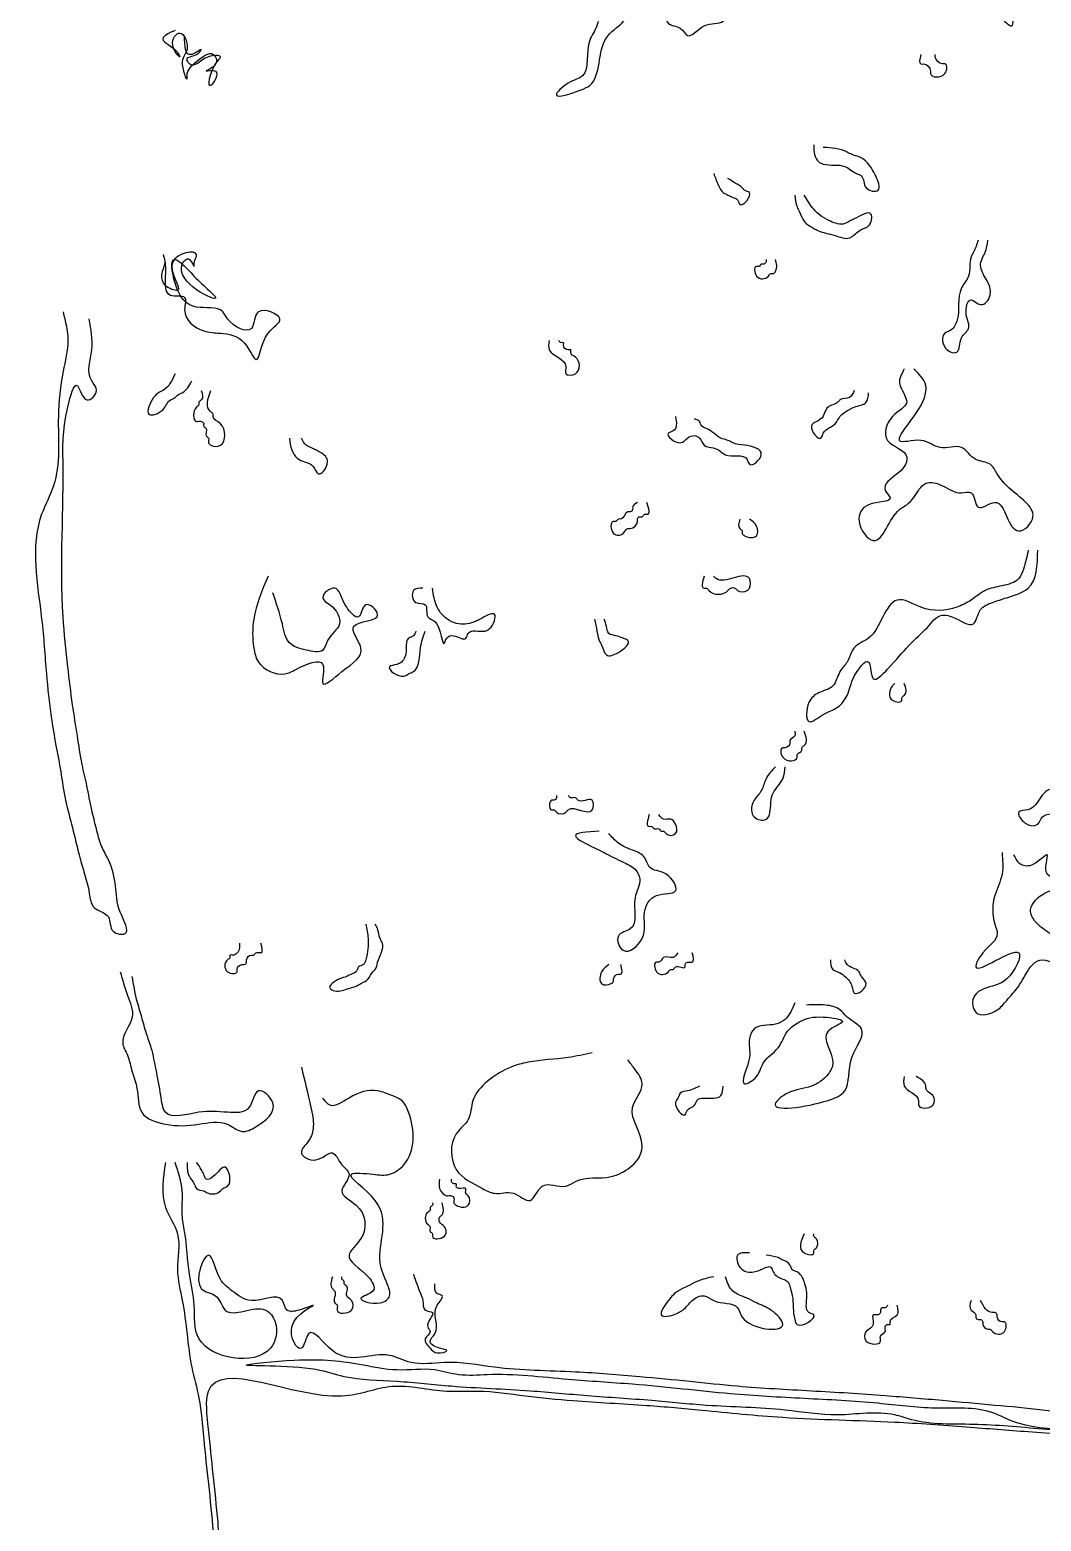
# Model space of a CAD drawing. Header units: metres. Extents: x 0 to 100, y 0 to 141.
# Drawn here: x 64.73 to 75.34, y 53.11 to 68.76 of the extents above; entities that cross this region are included whole.
import ezdxf

# ---------------------------------------------------------------- set-up
doc = ezdxf.new("R2010")
doc.units = ezdxf.units.M

msp = doc.modelspace()

# ---------------------------------------------------------------- linework, layer by layer
for points in [[(76.825, 71.05), (76.675, 70.975), (76.6, 70.85), (76.525, 70.475), (76.6, 70.375), (76.425, 70), (76.125, 70.125), (76.05, 70.25), (75.825, 70.275), (75.65, 70.5), (75.45, 70.6), (75.2, 70.675), (75.175, 70.55), (75.275, 70.35), (75.375, 70.275), (75.15, 70.225), (75.025, 70.3), (74.9, 70.225), (74.825, 70.1), (74.8, 69.85), (74.75, 69.7), (74.7, 69.6), (74.575, 69.55), (74.525, 69.625), (74.4, 69.875), (74.225, 69.925), (73.75, 70.1), (73.625, 70.15), (73.3, 70.1), (73.15, 69.975), (73.1, 69.825), (73.025, 69.425), (72.9, 69.375), (72.8, 69.35), (72.7, 69.425), (72.6, 69.475), (72.4, 69.45), (72.175, 69.375), (72.025, 69.225), (71.825, 69.025), (71.675, 68.875), (71.55, 68.95), (71.475, 69.125), (71.275, 69.25), (71.075, 69.325), (70.85, 69.275), (70.7, 69.025), (70.675, 68.8), (70.6, 68.65), (70.525, 68.275), (70.375, 68.2), (70.25, 68.075), (70.5, 68.125), (70.6, 68.175), (70.775, 68.675), (70.875, 68.775), (70.975, 68.9), (70.925, 69.075), (71.075, 69.15), (71.275, 69.05), (71.375, 69), (71.425, 68.825), (71.55, 68.775), (71.625, 68.7), (71.8, 68.8), (72, 68.85), (72.1, 69.075), (72.2, 69.15), (72.475, 69.15), (72.775, 69.05), (73.05, 68.925), (73.275, 68.95), (73.275, 69.125), (73.325, 69.325), (73.275, 69.45), (73.45, 69.4), (73.325, 69.55), (73.225, 69.6), (73.225, 69.85), (73.575, 70.025), (73.675, 69.925), (73.725, 69.8), (73.55, 69.675), (73.65, 69.6), (73.925, 69.625), (74.15, 69.625), (74.225, 69.5), (74.35, 69.2), (74.5, 69.125), (74.625, 69.175), (74.675, 69.1), (74.775, 69), (74.9, 68.9), (75.025, 68.8), (75.075, 68.975), (75.2, 69.125), (75.125, 69.2), (75.05, 69.3), (74.95, 69.35), (74.85, 69.475), (74.925, 69.625), (75.125, 69.65), (75.225, 69.85), (75.425, 69.775), (75.475, 69.625), (75.55, 69.25), (75.5, 69.05), (75.7, 68.975), (75.7, 69.325), (75.775, 69.475), (75.65, 69.6), (75.9, 69.65), (75.775, 69.875), (75.75, 69.95), (75.9, 69.875), (75.975, 69.8), (76.15, 69.725), (76.1, 69.625), (76, 69.475), (76.45, 69.55), (76.525, 69.625), (76.8, 69.625), (76.85, 69.85), (76.9, 70.075), (77.025, 70.15), (77.125, 70.425), (77.275, 70.3), (77.25, 70.15), (77.375, 70.1), (77.375, 69.9), (77.475, 69.8), (77.625, 70.1), (77.5, 70.15), (77.45, 70.45), (77.175, 70.55), (76.9, 70.475), (76.725, 70.525), (76.75, 70.8), (76.925, 70.925)], [(66.25, 68.75), (66.15, 68.7), (66.125, 68.675), (66.25, 68.55), (66.3, 68.475), (66.225, 68.6), (66.3, 68.725), (66.375, 68.55), (66.325, 68.425), (66.375, 68.25), (66.375, 68.275), (66.475, 68.425), (66.65, 68.5), (66.675, 68.4), (66.575, 68.325), (66.675, 68.325), (66.625, 68.175), (66.675, 68.4), (66.725, 68.475), (66.6, 68.475), (66.4, 68.4), (66.375, 68.45), (66.475, 68.5), (66.525, 68.55), (66.425, 68.5), (66.35, 68.7)], [(74.075, 68.5), (74.075, 68.4), (74.1, 68.4), (74.175, 68.325), (74.175, 68.3), (74.325, 68.3), (74.325, 68.4), (74.3, 68.4), (74.225, 68.475), (74.225, 68.5)], [(72.95, 67.55), (73, 67.375), (73.05, 67.35), (73.275, 67.325), (73.4, 67.25), (73.45, 67.225), (73.5, 67.1), (73.625, 67.075), (73.6, 67.225), (73.575, 67.275), (73.525, 67.35), (73.425, 67.425), (73.35, 67.45), (73.3, 67.475), (73.05, 67.525)], [(71.9, 67.25), (71.95, 67.125), (72, 67.05), (72.05, 67.025), (72.1, 67), (72.15, 66.975), (72.175, 66.925), (72.275, 67.05), (72.225, 67.075), (72.2, 67.1), (72.125, 67.15), (72.05, 67.2)], [(72.75, 67.025), (72.775, 66.9), (72.8, 66.85), (72.85, 66.75), (72.95, 66.675), (73, 66.65), (73.075, 66.625), (73.175, 66.6), (73.325, 66.575), (73.425, 66.65), (73.475, 66.675), (73.525, 66.7), (73.55, 66.825), (73.375, 66.775), (73.325, 66.75), (73.275, 66.725), (73.125, 66.75), (72.95, 66.875), (72.85, 67.025)], [(74.675, 66.55), (74.625, 66.425), (74.6, 66.375), (74.575, 66.175), (74.5, 66.05), (74.45, 65.7), (74.375, 65.6), (74.325, 65.575), (74.35, 65.4), (74.45, 65.375), (74.5, 65.525), (74.575, 65.625), (74.55, 65.775), (74.6, 65.925), (74.7, 65.875), (74.8, 65.975), (74.7, 66.3), (74.725, 66.375), (74.75, 66.425), (74.775, 66.55)], [(66.125, 66.4), (66.15, 66.25), (66.2, 65.975), (66.35, 65.95), (66.35, 65.825), (66.55, 65.6), (66.725, 65.575), (66.975, 65.475), (67.1, 65.3), (67.225, 65.575), (67.35, 65.725), (67.125, 65.8), (67.05, 65.625), (66.8, 65.725), (66.75, 65.8), (66.475, 65.85), (66.25, 66.1), (66.25, 66.35), (66.325, 66.3), (66.4, 66.225), (66.55, 66.075), (66.675, 65.95), (66.325, 66.3), (66.4, 66.35), (66.45, 66.275), (66.45, 66.3), (66.475, 66.4), (66.225, 66.325), (66.275, 66.025), (66.15, 66.075), (66.15, 66.325)], [(72.45, 66.35), (72.45, 66.325), (72.425, 66.3), (72.4, 66.3), (72.375, 66.275), (72.35, 66.275), (72.35, 66.175), (72.475, 66.175), (72.5, 66.2), (72.525, 66.2), (72.55, 66.225), (72.55, 66.35)], [(65.075, 65.8), (65.125, 65.5), (65.075, 65.175), (65.025, 64.7), (64.975, 63.975), (64.85, 63.675), (64.85, 62.575), (64.9, 62), (64.95, 61.55), (65, 61.25), (65.05, 60.975), (65.1, 60.675), (65.15, 60.475), (65.2, 60.275), (65.25, 60.075), (65.3, 59.9), (65.35, 59.7), (65.4, 59.55), (65.55, 59.45), (65.6, 59.3), (65.725, 59.275), (65.675, 59.5), (65.625, 59.775), (65.55, 60.05), (65.475, 60.2), (65.425, 60.375), (65.375, 60.575), (65.325, 60.825), (65.275, 61.05), (65.225, 61.35), (65.175, 61.675), (65.125, 62.075), (65.075, 62.6), (65.075, 64.225), (65.125, 64.8), (65.225, 65.025), (65.325, 64.875), (65.425, 64.975), (65.375, 65.075), (65.375, 65.4), (65.35, 65.725)], [(70.175, 65.5), (70.175, 65.4), (70.35, 65.225), (70.35, 65.15), (70.45, 65.15), (70.45, 65.325), (70.4, 65.375), (70.4, 65.4), (70.375, 65.4), (70.325, 65.45), (70.325, 65.475), (70.3, 65.475), (70.275, 65.5)], [(66.25, 65.15), (66.125, 64.975), (66.075, 64.95), (66.025, 64.9), (65.975, 64.725), (66.125, 64.775), (66.2, 64.875), (66.25, 64.9), (66.275, 64.925), (66.325, 64.95), (66.425, 65.075)], [(73.9, 65.2), (73.85, 65.05), (73.925, 64.85), (73.775, 64.7), (73.725, 64.45), (73.925, 64.275), (73.9, 64.175), (73.825, 64.1), (73.7, 63.925), (73.75, 63.85), (73.525, 63.775), (73.425, 63.6), (73.575, 63.4), (73.85, 63.725), (73.925, 63.775), (74, 63.85), (74.125, 64), (74.3, 63.975), (74.5, 63.9), (74.6, 63.9), (74.675, 63.75), (74.85, 63.8), (74.975, 63.65), (75.1, 63.5), (75.25, 63.65), (75.175, 63.8), (75, 63.95), (74.875, 64.1), (74.8, 64.2), (74.65, 64.25), (74.5, 64.375), (74.275, 64.375), (74.075, 64.45), (73.85, 64.45), (73.925, 64.6), (74.05, 64.775), (74.125, 65.025), (74, 65.2)], [(66.525, 64.975), (66.525, 64.875), (66.5, 64.85), (66.5, 64.825), (66.475, 64.8), (66.475, 64.65), (66.525, 64.65), (66.55, 64.625), (66.55, 64.6), (66.575, 64.575), (66.575, 64.5), (66.6, 64.475), (66.6, 64.425), (66.625, 64.4), (66.725, 64.4), (66.725, 64.625), (66.65, 64.7), (66.65, 64.725), (66.625, 64.75), (66.625, 64.975)], [(73.375, 64.975), (73.325, 64.9), (73.225, 64.875), (73.2, 64.85), (73.15, 64.825), (73.1, 64.8), (73.025, 64.675), (72.925, 64.6), (73.025, 64.475), (73.05, 64.525), (73.175, 64.625), (73.225, 64.7), (73.325, 64.775), (73.375, 64.8), (73.5, 64.85), (73.525, 64.95)], [(71.5, 64.7), (71.475, 64.55), (71.425, 64.525), (71.55, 64.425), (71.625, 64.475), (71.7, 64.5), (71.75, 64.475), (71.8, 64.4), (71.875, 64.375), (71.95, 64.35), (72.025, 64.3), (72.25, 64.25), (72.275, 64.2), (72.4, 64.3), (72.225, 64.4), (72.1, 64.425), (72.05, 64.45), (71.975, 64.475), (71.9, 64.525), (71.825, 64.575), (71.775, 64.6), (71.75, 64.65), (71.7, 64.675)], [(67.45, 64.475), (67.475, 64.35), (67.55, 64.25), (67.7, 64.175), (67.75, 64.1), (67.85, 64.225), (67.775, 64.325), (67.725, 64.35), (67.675, 64.375), (67.625, 64.4), (67.575, 64.475)], [(71.1, 63.8), (71.05, 63.75), (71.05, 63.725), (71.025, 63.7), (71, 63.7), (70.925, 63.625), (70.9, 63.625), (70.875, 63.6), (70.85, 63.6), (70.85, 63.475), (70.95, 63.475), (71, 63.525), (71.025, 63.525), (71.1, 63.6), (71.1, 63.625), (71.125, 63.65), (71.15, 63.65), (71.175, 63.675), (71.2, 63.675), (71.2, 63.8)], [(72.175, 63.625), (72.175, 63.525), (72.2, 63.5), (72.2, 63.475), (72.225, 63.45), (72.35, 63.45), (72.35, 63.55), (72.275, 63.625)], [(75.2, 63.3), (75.15, 63.1), (75.1, 63), (74.925, 62.925), (74.75, 62.875), (74.6, 62.775), (74.45, 62.7), (74.075, 62.7), (73.825, 62.775), (73.675, 62.6), (73.525, 62.375), (73.375, 62.275), (73.3, 62.125), (73.225, 62.025), (73.15, 61.875), (73, 61.8), (72.9, 61.7), (72.9, 61.5), (73.05, 61.575), (73.2, 61.65), (73.3, 61.775), (73.375, 61.975), (73.525, 62.125), (73.575, 61.95), (73.725, 62.05), (73.95, 62.3), (74.025, 62.375), (74.175, 62.525), (74.25, 62.6), (74.4, 62.6), (74.625, 62.525), (74.7, 62.675), (74.825, 62.75), (74.975, 62.8), (75.2, 62.9), (75.3, 63.3)], [(71.8, 63.025), (71.8, 62.9), (71.825, 62.9), (71.85, 62.875), (72.05, 62.875), (72.075, 62.9), (72.125, 62.9), (72.15, 62.875), (72.25, 62.875), (72.275, 62.9), (72.275, 63), (71.925, 63), (71.9, 63.025)], [(67.225, 63.025), (67.075, 62.575), (67.075, 62.275), (67.125, 62.125), (67.4, 62), (67.525, 62.05), (67.8, 62.1), (67.8, 61.9), (68, 62.025), (68.2, 62.275), (68.125, 62.5), (68.375, 62.625), (68.25, 62.725), (68.175, 62.6), (68.05, 62.7), (68, 62.8), (67.925, 62.9), (67.8, 62.8), (67.875, 62.725), (67.975, 62.525), (67.85, 62.35), (67.8, 62.25), (67.625, 62.25), (67.45, 62.325), (67.375, 62.525), (67.275, 62.85)], [(68.85, 62.9), (68.75, 62.875), (68.775, 62.75), (68.875, 62.725), (68.9, 62.6), (68.975, 62.55), (69.075, 62.325), (69.1, 62.375), (69.175, 62.4), (69.3, 62.375), (69.325, 62.425), (69.5, 62.45), (69.55, 62.475), (69.6, 62.625), (69.45, 62.575), (69.4, 62.55), (69.225, 62.525), (69.05, 62.625), (69, 62.7), (68.95, 62.9)], [(68.775, 62.45), (68.75, 62.4), (68.7, 62.375), (68.675, 62.25), (68.625, 62.125), (68.575, 62.1), (68.5, 62.075), (68.65, 61.975), (68.7, 62), (68.75, 62.025), (68.825, 62.275), (68.875, 62.45)], [(70.65, 62.575), (70.675, 62.45), (70.7, 62.35), (70.725, 62.3), (70.775, 62.2), (70.9, 62.225), (71, 62.35), (70.95, 62.375), (70.875, 62.4), (70.8, 62.425), (70.775, 62.5), (70.75, 62.575)], [(73.8, 61.9), (73.775, 61.875), (73.775, 61.725), (73.875, 61.725), (73.875, 61.75), (73.9, 61.775), (73.9, 61.9)], [(72.75, 61.4), (72.75, 61.35), (72.7, 61.3), (72.7, 61.275), (72.65, 61.225), (72.625, 61.225), (72.625, 61.125), (72.775, 61.125), (72.775, 61.15), (72.825, 61.2), (72.825, 61.225), (72.85, 61.25), (72.85, 61.4)], [(72.55, 61.025), (72.45, 60.9), (72.4, 60.775), (72.325, 60.675), (72.3, 60.55), (72.325, 60.5), (72.45, 60.475), (72.5, 60.65), (72.525, 60.75), (72.575, 60.825), (72.625, 60.9), (72.65, 61.025)], [(70.25, 60.725), (70.25, 60.7), (70.225, 60.675), (70.2, 60.675), (70.2, 60.575), (70.225, 60.575), (70.25, 60.55), (70.35, 60.55), (70.375, 60.575), (70.625, 60.575), (70.625, 60.675), (70.475, 60.675), (70.45, 60.7), (70.4, 60.7), (70.375, 60.725)], [(75.475, 60.8), (75.4, 60.775), (75.275, 60.625), (75.2, 60.575), (75.1, 60.55), (75.15, 60.45), (75.3, 60.425), (75.35, 60.5), (75.4, 60.525), (75.65, 60.575), (75.625, 60.675), (75.6, 60.75), (75.575, 60.8)], [(71.225, 60.525), (71.225, 60.4), (71.25, 60.4), (71.275, 60.375), (71.325, 60.375), (71.35, 60.35), (71.375, 60.35), (71.4, 60.325), (71.5, 60.325), (71.5, 60.425), (71.45, 60.475), (71.375, 60.475), (71.325, 60.525)], [(70.7, 60.35), (70.45, 60.3), (70.65, 60.175), (70.75, 60.125), (70.95, 60.025), (71.075, 59.95), (71.125, 59.85), (71.075, 59.65), (71.025, 59.325), (70.9, 59.25), (70.95, 59.1), (71.15, 59.225), (71.175, 59.5), (71.3, 59.675), (71.5, 59.725), (71.4, 59.9), (71.225, 59.975), (71.175, 60.075), (71.05, 60.15), (70.9, 60.225), (70.8, 60.325)], [(74.925, 60.125), (74.925, 59.9), (74.85, 59.675), (74.85, 59.375), (74.875, 59.275), (74.725, 59.075), (74.65, 58.925), (75.1, 59.075), (74.975, 58.8), (74.825, 58.725), (74.625, 58.6), (74.65, 58.45), (74.875, 58.475), (74.975, 58.575), (75.1, 58.725), (75.175, 58.85), (75.35, 59), (75.575, 58.95), (75.55, 59.1), (75.425, 59.275), (75.275, 59.4), (75.225, 59.525), (75.275, 59.625), (75.425, 59.725), (75.575, 59.825), (75.4, 59.9), (75.4, 60.1), (75.25, 60), (75.125, 60), (75.05, 60.1)], [(68.25, 59.375), (68.275, 59.225), (68.25, 59), (68.225, 58.95), (68.175, 58.925), (68.15, 58.875), (68.1, 58.85), (68.05, 58.825), (67.975, 58.8), (67.875, 58.7), (67.925, 58.675), (68.075, 58.7), (68.15, 58.725), (68.2, 58.75), (68.275, 58.8), (68.325, 58.875), (68.35, 58.9), (68.375, 58.975), (68.425, 59.175), (68.4, 59.225), (68.375, 59.325), (68.35, 59.375)], [(66.925, 59.175), (66.925, 59.125), (66.85, 59.05), (66.825, 59.05), (66.825, 59.025), (66.8, 59), (66.8, 58.875), (66.9, 58.875), (66.9, 58.9), (66.95, 58.95), (66.975, 58.95), (67, 58.975), (67, 59), (67.05, 59.05), (67.075, 59.05), (67.1, 59.075), (67.15, 59.075), (67.15, 59.175)], [(71.525, 59.075), (71.475, 59.025), (71.375, 59.025), (71.325, 58.975), (71.3, 58.975), (71.3, 58.875), (71.425, 58.875), (71.45, 58.9), (71.475, 58.9), (71.5, 58.925), (71.6, 58.925), (71.6, 58.95), (71.625, 58.975), (71.675, 58.975), (71.675, 59.075)], [(73.125, 59), (73.15, 58.9), (73.2, 58.875), (73.325, 58.775), (73.35, 58.725), (73.375, 58.65), (73.5, 58.75), (73.45, 58.825), (73.425, 58.875), (73.3, 58.95), (73.275, 59)], [(65.675, 58.875), (65.75, 58.625), (65.8, 58.4), (65.7, 58.125), (65.75, 58), (65.8, 57.825), (65.85, 57.65), (65.9, 57.4), (66.15, 57.275), (66.5, 57.275), (66.8, 57.275), (66.95, 57.2), (67.1, 57.25), (67.275, 57.5), (67.125, 57.625), (67.025, 57.45), (66.8, 57.4), (66.5, 57.4), (66.15, 57.4), (66.1, 57.575), (66.05, 57.85), (66, 58.075), (65.95, 58.225), (65.9, 58.4), (65.85, 58.575), (65.8, 58.825)], [(70.8, 58.95), (70.725, 58.875), (70.725, 58.75), (70.825, 58.75), (70.85, 58.775), (70.85, 58.8), (70.9, 58.85), (70.925, 58.85), (70.925, 58.95)], [(72.75, 58.55), (72.65, 58.375), (72.55, 58.325), (72.325, 58.275), (72.275, 58.175), (72.275, 57.975), (72.225, 57.7), (72.35, 57.775), (72.425, 57.925), (72.575, 58.075), (72.675, 58.25), (72.8, 58.35), (73.05, 58.4), (73.25, 58.35), (73.1, 58.25), (73.15, 57.925), (73.1, 57.8), (72.925, 57.675), (72.675, 57.6), (72.55, 57.5), (73.1, 57.525), (73.275, 57.625), (73.35, 57.975), (73.45, 58.275), (73.3, 58.4), (73.225, 58.475), (73.075, 58.525), (72.875, 58.525)], [(70.625, 58.025), (70.375, 57.975), (69.95, 57.925), (69.775, 57.875), (69.525, 57.725), (69.375, 57.525), (69.325, 57.325), (69.2, 57.175), (69.2, 56.8), (69.475, 56.6), (69.6, 56.55), (69.8, 56.55), (69.975, 56.475), (70.1, 56.625), (70.35, 56.625), (70.45, 56.675), (70.825, 56.725), (71.025, 56.825), (71.1, 56.9), (71.15, 57.05), (71.05, 57.45), (71.15, 57.7), (71.075, 57.85), (71, 57.95)], [(67.575, 57.875), (67.675, 57.45), (67.7, 57.25), (67.65, 57.1), (67.575, 56.975), (67.725, 56.9), (67.9, 56.975), (68, 56.85), (68.075, 56.75), (68, 56.575), (68.15, 56.425), (68.2, 56.075), (68.075, 55.9), (68.275, 55.675), (68.325, 55.525), (68.2, 55.45), (68.4, 55.4), (68.5, 55.475), (68.475, 55.6), (68.4, 55.825), (68.35, 56.475), (68.1, 56.75), (68.325, 56.75), (68.5, 56.75), (68.65, 56.85), (68.7, 57.4), (68.625, 57.525), (68.525, 57.575), (68.375, 57.625), (68.075, 57.55), (67.875, 57.475), (67.8, 57.55)], [(73.9, 57.775), (73.9, 57.675), (74.05, 57.525), (74.05, 57.475), (74.2, 57.475), (74.2, 57.575), (74.125, 57.65), (74.125, 57.675), (74.025, 57.775)], [(71.75, 57.675), (71.7, 57.65), (71.625, 57.625), (71.55, 57.6), (71.525, 57.55), (71.5, 57.5), (71.6, 57.375), (71.625, 57.425), (71.7, 57.475), (71.725, 57.525), (71.8, 57.55), (71.975, 57.575), (72, 57.675)], [(66.15, 56.875), (66.15, 56.4), (66.275, 56.125), (66.275, 55.75), (66.325, 55.425), (66.375, 55.075), (66.425, 54.725), (66.5, 54.4), (66.55, 53.975), (66.6, 53.5), (66.65, 53), (66.7, 52.375), (66.75, 51.525), (66.8, 51.25), (66.85, 50.85), (66.9, 50.475), (66.975, 50.4), (66.975, 50.15), (67.025, 49.6), (67.075, 48.825), (67.125, 47.675), (67.125, 47.025), (67.175, 46.45), (67.225, 45.775), (67.275, 44.925), (67.325, 44.05), (67.4, 43.35), (67.4, 43.425), (67.35, 43.8), (67.3, 44.45), (67.25, 45.4), (67.2, 46.225), (67.15, 47.125), (67.1, 48.375), (67.05, 49.225), (67, 49.875), (67, 50.3), (67.175, 50.375), (67.7, 50.325), (67.75, 50.275), (67.7, 50.125), (67.625, 50), (67.575, 49.8), (67.525, 48.625), (67.475, 47.55), (67.475, 47), (67.425, 45.625), (67.375, 44.4), (67.425, 44.125), (67.425, 44.525), (67.575, 44.5), (67.725, 44.375), (67.925, 44.225), (67.975, 44.125), (68.025, 43.925), (67.975, 43.85), (67.975, 43.675), (67.85, 43.6), (67.725, 43.45), (67.65, 43.375), (67.7, 43.4), (67.85, 43.475), (67.975, 43.55), (68.05, 43.625), (68.05, 43.875), (68, 44.125), (67.925, 44.3), (67.85, 44.425), (67.675, 44.45), (67.5, 44.55), (67.45, 45.5), (67.5, 46.925), (67.55, 47.775), (67.6, 49.15), (67.65, 49.825), (67.7, 49.925), (67.8, 50.075), (68.65, 50.125), (69.35, 50.075), (69.95, 50.025), (70.7, 49.975), (70.95, 49.95), (71.675, 49.9), (72.425, 49.825), (72.4, 49.9), (71.95, 49.95), (70.925, 50), (70.625, 50.05), (69.825, 50.1), (69.175, 50.15), (68.375, 50.2), (67.85, 50.25), (68.125, 50.35), (69, 50.3), (69.55, 50.25), (70.25, 50.2), (70.95, 50.15), (71.825, 50.1), (72.6, 50.05), (73.3, 50), (74, 49.95), (74.8, 49.9), (75.625, 49.85), (76.525, 49.8), (77.3, 49.75), (78.1, 49.7), (78.75, 49.65), (79.45, 49.6), (80.2, 49.55), (80.875, 49.5), (81.6, 49.45), (82.475, 49.4), (83.075, 49.35), (83.75, 49.3), (84.75, 49.25), (85.625, 49.2), (86.25, 49.15), (86.875, 49.1), (87.375, 49.05), (87.725, 49.05), (88.525, 49), (89.25, 48.95), (89.85, 48.9), (90.65, 48.85), (91.325, 48.8), (92.2, 48.75), (92.85, 48.7), (93.525, 48.65), (94.2, 48.6), (94.7, 48.6), (95.475, 48.55), (96.2, 48.5), (97.075, 48.45), (97.675, 48.4), (98.35, 48.35), (99.325, 48.3), (99.975, 48.25), (99.4, 48.325), (98.425, 48.375), (97.75, 48.425), (97.15, 48.475), (96.275, 48.525), (95.55, 48.575), (94.775, 48.625), (93.6, 48.675), (92.925, 48.725), (92.275, 48.775), (91.4, 48.825), (90.725, 48.875), (89.925, 48.925), (89.325, 48.975), (88.625, 49.025), (87.8, 49.075), (86.95, 49.125), (86.325, 49.175), (85.7, 49.225), (84.825, 49.275), (84.35, 49.325), (84.075, 49.325), (83.825, 49.325), (83.175, 49.375), (82.55, 49.425), (81.675, 49.475), (80.95, 49.525), (80.275, 49.575), (79.525, 49.625), (78.825, 49.675), (78.175, 49.725), (77.4, 49.775), (76.6, 49.825), (75.7, 49.875), (74.875, 49.925), (74.475, 49.975), (73.8, 50.025), (73.075, 50.075), (72.275, 50.125), (72, 50.175), (71.25, 50.225), (70.5, 50.275), (69.75, 50.325), (68.975, 50.375), (68.225, 50.425), (67.475, 50.475), (67, 50.525), (66.925, 50.925), (66.875, 51.325), (66.825, 51.825), (66.75, 52.475), (66.7, 53.1), (66.65, 53.6), (66.6, 54.075), (66.6, 54.475), (68, 54.425), (68.525, 54.525), (69.1, 54.475), (69.425, 54.475), (69.925, 54.425), (70.425, 54.375), (71.2, 54.325), (71.775, 54.275), (72.625, 54.2), (73.8, 54.15), (74.55, 54.1), (75.2, 54.05), (75.925, 54), (76.675, 53.95), (76.8, 53.95), (77.45, 53.9), (78.1, 53.85), (78.775, 53.8), (79.5, 53.75), (80.2, 53.7), (80.925, 53.65), (81.6, 53.6), (82.35, 53.55), (83.025, 53.5), (83.725, 53.45), (84.25, 53.4), (83.8, 53.475), (83.1, 53.525), (82.425, 53.575), (81.775, 53.625), (81.3, 53.675), (81, 53.675), (80.275, 53.725), (79.575, 53.775), (78.95, 53.825), (78.175, 53.875), (77.525, 53.925), (76.875, 53.975), (76, 54.025), (75.35, 54.075), (74.625, 54.125), (73.975, 54.175), (73.8, 54.225), (73.2, 54.225), (72.65, 54.275), (71.825, 54.325), (71.25, 54.375), (70.575, 54.425), (69.975, 54.475), (69.15, 54.525), (68.575, 54.575), (68.025, 54.625), (67.725, 54.7), (67, 54.75), (67.5, 54.8), (68.225, 54.75), (68.575, 54.7), (68.975, 54.7), (69.225, 54.65), (69.525, 54.65), (70.375, 54.6), (71.05, 54.55), (71.575, 54.5), (72.075, 54.45), (72.85, 54.4), (73.625, 54.35), (74.225, 54.3), (74.825, 54.25), (75, 54.175), (76.35, 54.125), (77.075, 54.075), (77.6, 54.025), (78.375, 53.975), (78.85, 53.925), (79.425, 53.925), (79.975, 53.875), (80.675, 53.825), (81.25, 53.775), (81.85, 53.725), (82.475, 53.675), (83.4, 53.625), (83.95, 53.575), (84.775, 53.525), (85.375, 53.475), (86.3, 53.425), (86.95, 53.375), (87.45, 53.325), (88.15, 53.275), (88.95, 53.225), (89.5, 53.175), (90.375, 53.125), (90.65, 53.125), (91.35, 53.075), (91.85, 53.025), (92.225, 52.975), (92.575, 52.975), (93.275, 52.925), (94.025, 52.875), (94.55, 52.825), (94.975, 52.775), (95.875, 52.725), (96.575, 52.675), (97.05, 52.625), (98, 52.575), (98.2, 52.525), (98.45, 52.525), (98.85, 52.525), (99.4, 52.475), (99.675, 52.425), (99.975, 52.425), (99.75, 52.45), (99.475, 52.5), (98.925, 52.55), (98.075, 52.6), (97.275, 52.65), (97.125, 52.65), (96.65, 52.7), (95.95, 52.75), (95.25, 52.8), (95.05, 52.8), (94.625, 52.85), (94.1, 52.9), (93.35, 52.95), (92.65, 53), (92.3, 53), (92, 53.05), (91.425, 53.1), (90.725, 53.15), (90.45, 53.15), (89.725, 53.2), (89.575, 53.2), (89.025, 53.25), (88.225, 53.3), (87.525, 53.35), (87.025, 53.4), (86.375, 53.45), (85.75, 53.5), (85.45, 53.5), (85.125, 53.6), (85.65, 53.6), (85.65, 53.75), (85.2, 53.75), (85.1, 53.625), (84.9, 53.625), (84.425, 53.675), (83.8, 53.725), (83.525, 53.675), (82.525, 53.725), (81.9, 53.775), (81.575, 53.825), (80.725, 53.875), (80.025, 53.925), (79.475, 53.975), (78.95, 53.975), (78.675, 54.025), (78.425, 54.025), (77.725, 54.075), (77.125, 54.125), (77.025, 54.225), (76.55, 54.225), (76.3, 54.225), (76, 54.225), (75.825, 54.225), (75.35, 54.275), (74.85, 54.325), (74.3, 54.375), (73.7, 54.425), (72.925, 54.475), (72.15, 54.525), (71.65, 54.575), (71.125, 54.625), (70.45, 54.675), (69.6, 54.725), (69.075, 54.775), (68.725, 54.775), (68.5, 54.85), (67.9, 54.9), (67.65, 55.075), (67.575, 54.925), (67.475, 55.15), (67.7, 55.375), (67.55, 55.325), (67.425, 55.325), (67.375, 55.425), (67.05, 55.425), (66.85, 55.525), (66.725, 55.65), (66.6, 55.9), (66.525, 55.55), (66.675, 55.475), (66.775, 55.325), (67.2, 55.325), (67.3, 55.2), (67.25, 54.925), (66.5, 55.025), (66.45, 55.375), (66.4, 55.7), (66.35, 56.15), (66.325, 56.325), (66.325, 56.575), (66.25, 56.875)], [(66.375, 56.875), (66.4, 56.725), (66.45, 56.65), (66.475, 56.6), (66.55, 56.575), (66.6, 56.55), (66.725, 56.575), (66.75, 56.6), (66.8, 56.625), (66.775, 56.825), (66.65, 56.725), (66.575, 56.7), (66.55, 56.75), (66.525, 56.8), (66.475, 56.875)], [(69.025, 56.7), (69.025, 56.6), (69.1, 56.525), (69.15, 56.525), (69.175, 56.5), (69.175, 56.45), (69.2, 56.425), (69.325, 56.425), (69.325, 56.525), (69.3, 56.55), (69.3, 56.6), (69.225, 56.6), (69.2, 56.625), (69.2, 56.65), (69.175, 56.65), (69.15, 56.675), (69.15, 56.7)], [(68.95, 56.45), (68.95, 56.425), (68.925, 56.4), (68.925, 56.375), (68.9, 56.35), (68.9, 56.225), (68.925, 56.2), (68.925, 56.15), (68.95, 56.125), (68.95, 56.1), (69.075, 56.1), (69.075, 56.2), (69.025, 56.25), (69.025, 56.3), (69.05, 56.325), (69.05, 56.45)], [(72.85, 56.125), (72.85, 55.925), (72.95, 55.925), (72.95, 55.95), (72.975, 55.975), (72.975, 56.075), (72.95, 56.1), (72.95, 56.125)], [(72.275, 55.925), (72.15, 55.9), (72.175, 55.775), (72.4, 55.75), (72.5, 55.775), (72.525, 55.725), (72.625, 55.65), (72.675, 55.625), (72.7, 55.575), (72.725, 55.475), (72.75, 55.225), (72.775, 55.175), (72.95, 55.275), (72.9, 55.3), (72.875, 55.425), (72.85, 55.625), (72.775, 55.725), (72.725, 55.75), (72.7, 55.8), (72.625, 55.85), (72.575, 55.875), (72.45, 55.9)], [(67.9, 55.675), (67.9, 55.55), (67.925, 55.525), (67.925, 55.4), (67.95, 55.375), (67.95, 55.325), (68.1, 55.325), (68.1, 55.425), (68.05, 55.475), (68.05, 55.575), (68.025, 55.6), (68.025, 55.625), (68, 55.65), (68, 55.675)], [(68.75, 55.7), (68.825, 55.5), (68.85, 55.425), (68.875, 55.325), (68.95, 55.3), (68.9, 55.15), (68.925, 55.1), (68.875, 55.025), (68.925, 54.925), (69, 54.875), (69.1, 54.9), (69.025, 54.925), (68.925, 55), (68.975, 55.075), (69, 55.375), (69.05, 55.475), (69, 55.5), (68.975, 55.6)], [(71.9, 55.675), (71.725, 55.625), (71.625, 55.575), (71.525, 55.525), (71.425, 55.425), (71.35, 55.275), (71.575, 55.325), (71.675, 55.425), (71.8, 55.475), (71.9, 55.425), (72.15, 55.35), (72.2, 55.25), (72.625, 55.175), (72.5, 55.325), (72.35, 55.4), (72.25, 55.45), (72.1, 55.525), (72.025, 55.675)], [(74.6, 55.425), (74.6, 55.325), (74.65, 55.275), (74.65, 55.25), (74.675, 55.225), (74.7, 55.225), (74.725, 55.2), (74.725, 55.175), (74.775, 55.125), (74.8, 55.125), (74.825, 55.1), (74.95, 55.1), (74.95, 55.2), (74.925, 55.2), (74.875, 55.25), (74.875, 55.275), (74.85, 55.3), (74.825, 55.3), (74.7, 55.425)], [(73.725, 55.375), (73.7, 55.35), (73.675, 55.35), (73.65, 55.325), (73.65, 55.3), (73.625, 55.275), (73.575, 55.275), (73.575, 55.175), (73.5, 55.1), (73.5, 55), (73.65, 55), (73.65, 55.05), (73.7, 55.1), (73.7, 55.15), (73.725, 55.175), (73.75, 55.175), (73.75, 55.2), (73.825, 55.275), (73.825, 55.375)]]:
    msp.add_spline(points, degree=3)

doc.saveas('drawing.dxf')
